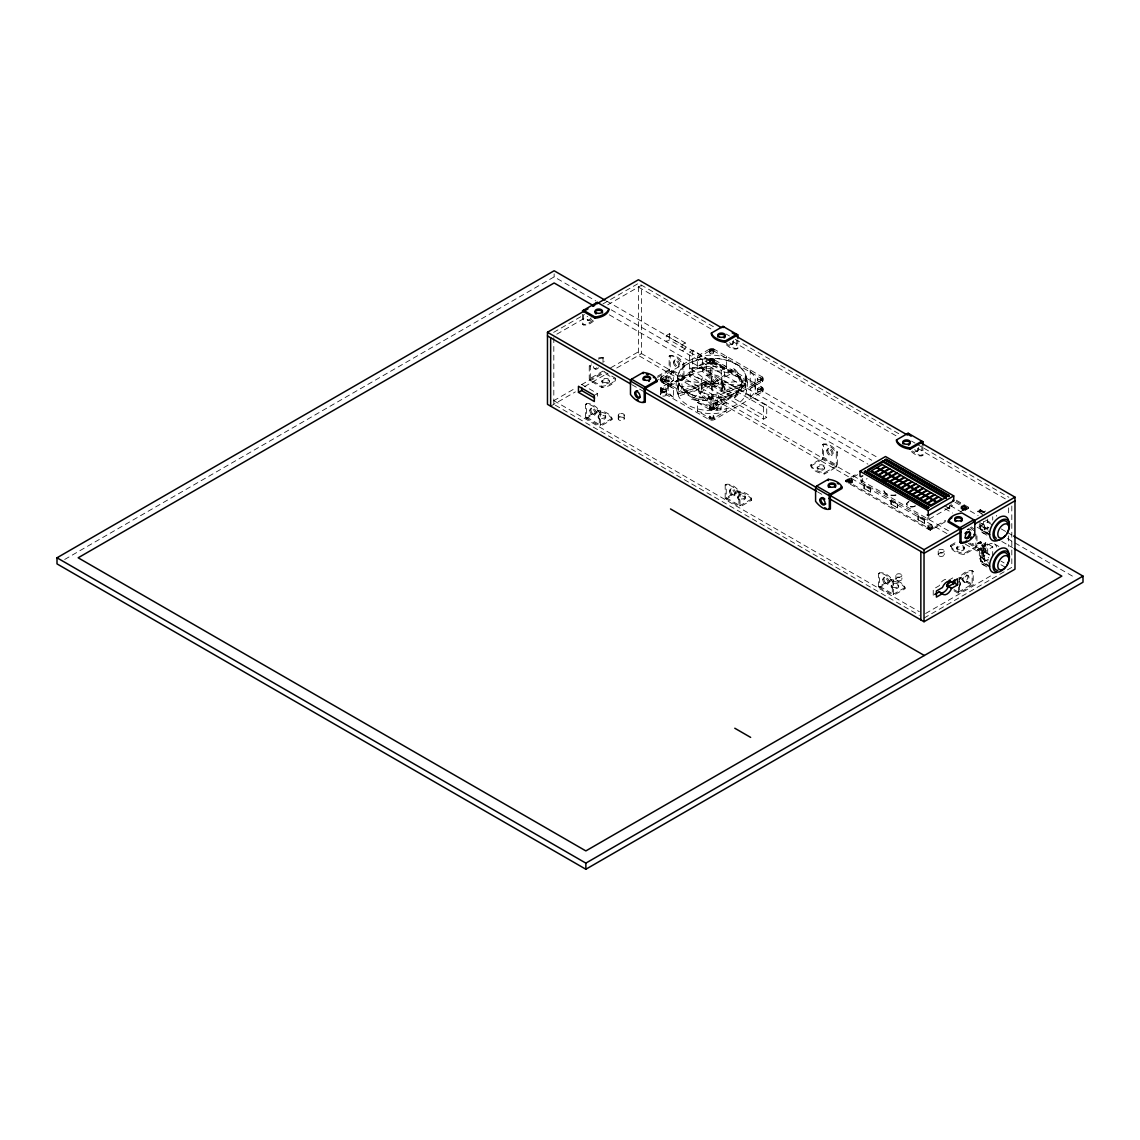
<?xml version="1.0" encoding="UTF-8"?>
<svg xmlns="http://www.w3.org/2000/svg" width="1140" height="1140" viewBox="0 0 1140 1140"><rect width="100%" height="100%" fill="white"/><g stroke="black" fill="none" stroke-linecap="round" stroke-linejoin="round"><path stroke-width="0.75" stroke-dasharray="5 3.75" d="M660.559 391.177L661.2 389.324L711.745 360.953L714.324 361.579L762.831 389.78L762.347 391.918L714.481 419.606A4.033 2.323 0 0 1 709.137 419.606L660.716 391.447L660.929 387.685L673.312 380.418L673.312 371.882L661.157 378.907A3.762 2.166 0 0 0 661.514 381.743L673.555 388.683L673.555 397.219L661.2 390.065L660.559 388.199M660.416 380.361L660.416 378.181M660.716 391.447L660.716 387.928M660.929 391.704L660.929 389.823M660.929 389.552L660.929 387.685M661.2 391.932L661.2 390.065M661.2 389.324L661.2 387.443M661.157 378.907L661.514 376.813L709.066 349.353L711.745 348.712L714.424 349.353L761.99 376.784L763.102 378.338L762.318 379.663L714.11 407.522L711.816 407.978L709.507 407.522L661.514 379.876A3.762 2.166 0 0 1 661.157 377.041L661.927 376.599M661.514 381.743L661.514 379.876M662.212 390.607L662.212 388.726M662.212 380.204L662.212 378.338M666.159 390.607L666.159 388.726M666.159 380.204L666.159 378.323M667.955 388.84L667.969 380.318M699.048 388.655A13.181 7.609 0 0 0 700.359 394.426L717.26 410.172L717.26 397.903C729.301 397.319 745.175 390.977 746.401 378.109C746.13 387.173 737.381 392.687 729.743 395.438C712.899 400.525 686.48 400.154 677.972 381.786L677.972 394.055L705.176 384.023A13.181 7.609 0 0 1 715.179 383.268L715.179 381.387A13.181 7.609 0 0 0 705.176 382.156L677.445 392.374L678.542 394.326L699.048 386.774L699.048 388.655L678.542 396.207C670.064 374.376 685.197 359.328 706.287 358.786L706.287 371.056L723.188 386.802A13.181 7.609 0 0 1 724.499 392.573L745.061 385.249C750.533 368.177 733.248 360.981 719.995 358.929C708.695 357.461 696.825 358.986 686.764 364.515C673.427 370.657 678.998 385.049 678.542 396.207A34.613 19.993 0 0 0 712.529 410.599L721.463 409.801A34.613 19.993 0 0 0 746.386 390.179C752.5 367.864 729.315 357.533 711.018 358.359M697.381 410.956L697.381 402.42A24.51 14.15 0 0 0 726.237 402.406L726.237 410.942L714.481 417.724A4.033 2.323 0 0 1 709.137 417.724L697.381 410.956A24.51 14.15 0 0 0 726.237 410.942M697.309 366.553L697.309 358.017L709.436 351.035L713.64 350.878L762.803 379.364L762.318 381.53L750.234 388.541L750.234 397.062L762.988 389.296L762.019 387.201L713.569 359.371L709.507 359.528L697.309 366.553A23.242 13.424 0 0 1 726.408 366.667L726.408 368.534M698.592 390.621L698.592 388.74M700.359 394.426L700.359 392.545A13.181 7.609 0 0 1 699.048 386.774M701.299 388.74L701.299 380.774M702.454 359.129L702.454 371.398L715.179 383.268M705.176 384.023L705.176 382.156M721.107 397.561L721.107 409.83L708.368 397.96L708.368 396.093A13.181 7.609 0 0 0 718.371 395.324L746.102 385.106L745.118 383.368L724.499 390.707L724.499 392.573M709.137 419.606L709.137 417.724M726.237 402.406L713.697 409.545L709.507 409.388L709.507 407.522M709.507 361.394L709.507 359.528M709.436 351.035L709.436 349.168M709.721 363.147L709.721 361.28M709.721 352.745L709.721 350.878M709.835 418.052L709.835 416.185M709.921 409.545L709.835 405.783M709.907 361.238L709.907 359.371M709.85 350.878L709.85 349.011M710.363 409.673L710.363 407.807M710.334 361.123L710.334 359.243M710.291 350.75L710.291 348.883M710.833 409.773L710.833 407.892M710.79 361.024L710.79 359.157M710.761 350.664L710.761 348.783M711.317 409.83L711.317 407.949M711.26 360.981L711.26 359.1M711.246 350.607L711.246 348.74M711.759 398.9L712.058 363.019A28.272 15.433 21.4 0 1 721.15 366.211L722.888 367.051A29.469 16.088 21.4 0 1 732.179 373.207L711.773 383.71L689.515 393.371L681.392 386.902L742.838 381.002A28.272 22.601 0.6 0 1 741.499 388.64L740.843 390.094A29.469 23.569 0.6 0 1 734.431 397.903L711.773 383.738L690.014 368.177A28.272 10.474 13.3 0 1 697.423 367.422L699.134 367.436A29.469 10.915 13.3 0 1 710.277 368.705L713.54 403.731A29.469 21.518 -18 0 0 724.67 400.111L726.365 399.2A28.272 20.648 -18 0 0 733.732 393.656L689.344 374.305A29.441 8.849 0 0 0 682.832 377.226L682.162 377.782A28.286 8.507 0 0 0 680.722 380.646L711.773 383.738L742.111 385.249A29.469 21.29 18.7 0 0 740.06 376.399L739.276 374.96A28.272 20.434 18.7 0 0 733.79 368.334L691.567 399.314A29.469 16.359 -21.6 0 0 700.915 400.596L702.668 400.511A28.272 15.704 -21.6 0 0 711.759 398.9L691.567 399.314M711.816 409.844L711.816 407.978M711.745 360.953L711.745 359.086M711.745 350.593L711.745 348.712M712.301 409.83L712.301 407.949M712.215 360.967L712.215 359.1M712.229 350.607L712.229 348.74M712.785 409.773L712.785 407.892M712.685 361.024L712.685 359.157M712.728 350.664L712.728 348.783M713.255 409.673L713.255 407.807M713.141 361.109L713.141 359.243M713.184 350.75L713.184 348.883M713.569 361.238L713.569 359.371M713.783 418.052L713.783 416.185M713.697 409.545L713.783 405.783M713.668 363.147L713.668 361.266M713.668 352.745L713.64 349.011M713.968 361.394L713.968 359.528M714.053 351.035L714.053 349.168M714.11 409.388L714.11 407.522M714.481 419.606L714.481 417.724M708.368 397.96A13.181 7.609 0 0 0 718.371 397.205L718.371 395.324M722.247 388.74L722.247 380.774M723.188 386.802L723.188 384.935L706.002 368.904L702.411 369.488L715.179 381.387M724.955 390.607L724.955 388.74M726.408 366.667L726.408 356.264M750.234 397.062A23.228 13.409 0 0 0 750.234 380.404L750.234 370.016M755.264 388.74L755.264 380.204M757.331 390.607L757.331 388.726M757.331 380.204L757.331 378.338M761.278 390.607L761.278 388.726M761.278 380.204L761.278 378.338M762.347 391.918L762.347 390.051M762.332 389.281L762.332 387.415M762.318 381.53L762.318 379.663M762.304 378.865L762.318 376.998M762.617 391.676L762.617 389.809M762.603 389.524L762.603 387.657M762.589 381.301L762.589 379.421M762.589 379.107L762.589 377.24M762.831 391.433L762.831 387.899M762.803 381.045L762.803 377.497M762.988 391.163L762.988 388.17M763.059 380.489L763.059 378.053M714.581 361.736L714.581 359.855M714.324 361.579L714.324 359.698M761.62 388.854L761.62 386.973M982.68 514.667L977.693 511.147L980.315 509.651L984.062 511.817M977.635 550.307L980.272 548.183L985.259 551.703L982.623 553.185L977.635 549.68L987.753 543.937L987.682 553.926L979.289 558.686L979.374 548.682L984.361 551.575L984.29 561.564L979.289 558.686M977.678 543.538L980.315 541.414L985.302 544.92L982.68 546.416L977.678 543.538L980.315 542.042L985.302 544.92M988.48 527.435L984.29 529.815L979.289 526.922L979.317 523.602M979.303 511.718C983.435 509.765 977.351 512.843 981.312 511.732M979.303 543.466C983.407 541.529 977.45 544.564 981.312 543.481M977.678 511.774L980.315 509.651M986.285 533.05A11.856 6.84 -60 0 1 980.4 529.544L980.443 524.514L988.081 528.932M986.285 564.813A11.856 6.84 -60 0 1 980.4 561.308L980.443 556.277A11.856 6.84 -60 0 1 988.594 544.464A11.856 6.84 -60 0 1 996.631 547.086M981.269 550.25C978.433 550.691 978.476 549.167 981.269 549.622M983.635 553.1L983.62 556.235L981.469 554.995L981.497 551.86L985.558 549.551L987.696 550.791L983.635 553.1L977.635 549.68M981.526 548.226L985.587 545.918L987.725 547.157L983.663 549.452L981.526 548.226L981.54 545.077L985.615 542.783L992.74 546.815L992.669 556.805L985.53 552.686L981.469 554.995M982.623 553.185L992.74 546.815M982.68 546.416L985.316 544.293M983.635 521.336L983.62 524.471L981.469 523.246L985.53 520.937M983.663 549.452L983.692 546.317L977.693 542.911M984.29 529.815L984.347 521.479M985.53 552.686L985.558 549.551M985.587 545.918L985.615 542.783M979.289 526.922L987.682 522.177L987.696 519.028M992.712 520.054L992.726 516.719M996.631 516.149L996.631 515.323M761.976 389.068L762.019 387.201M750.191 382.285L750.234 380.404M981.326 511.091L979.303 511.091M981.284 542.996L979.346 542.996M734.431 397.903L742.838 381.002M680.737 380.646L689.344 374.305M64.695 559.455L554.14 276.877L595.764 300.917M553.641 332.367L584.478 314.569M602.975 303.881L638.428 283.404L715.649 327.992M556.805 334.191L587.642 316.393M607.691 304.822L641.606 285.242L641.606 353.642L615.358 368.79M666.259 335.573L669.422 333.735L685.297 342.898L685.297 349.011L682.119 350.835L682.119 344.736L666.259 335.573L666.259 341.687L669.422 339.848L685.297 349.011M553.641 400.767L575.358 388.227M581.386 384.736L604.058 371.654L615.686 378.366A17.3 9.989 0 0 1 601.949 386.303L589.252 378.979L589.252 365.541A17.3 9.989 -60 0 1 591.389 362.976M610.684 367.821L638.428 351.804L950.119 531.753M550.649 406.154L575.358 391.889M584.564 386.574L607.691 373.222M595.394 394.81L597.503 393.585L597.503 399.698M682.119 344.736L685.297 342.898M585.561 404.33L586.615 403.717A17.3 9.989 60 0 1 600.367 411.654L600.367 426.317L612.009 419.606L612.009 418.38A17.3 9.989 0 0 0 598.258 410.443L585.561 417.767L585.561 404.33A17.3 9.989 60 0 1 599.312 412.267L600.367 411.654M669.151 356.093A17.3 9.989 60 0 1 682.903 364.031L682.903 378.68L669.151 370.742L669.151 356.093L670.206 355.481A17.3 9.989 60 0 1 683.957 363.418L683.957 376.856L682.903 378.68L671.275 385.405A17.3 9.989 0 0 1 658.493 379.364M590.563 408.733L591.632 408.12M674.168 360.482L675.222 359.87M689.529 352.06L692.693 350.222L724.427 368.548L724.427 380.732L766.736 405.156L766.736 417.326L763.572 419.164L689.529 376.414L689.529 352.06L721.264 370.386L724.427 368.548M657.524 376.243L670.206 368.918L683.957 376.856L671.275 384.18A17.3 9.989 0 0 1 658.493 378.138M612.009 419.606A17.3 9.989 0 0 0 598.258 411.654L586.615 418.38L586.615 403.717M657.524 377.468L669.151 370.742L670.206 368.918L670.206 355.481M594.311 415.202L595.365 414.589M677.901 366.966L678.956 366.353M682.903 364.031L683.957 363.418M731.766 344.565L732.821 343.952A3.734 2.166 60 0 0 733.248 340.504M612.009 418.38L599.312 425.705L599.312 412.267M726.294 344.722A17.3 9.989 60 0 0 736.768 348.954L737.822 348.341L737.822 339.948M689.529 376.414L692.693 374.59L766.736 417.326M721.264 370.386L721.264 382.555L724.427 380.732M721.264 382.555L763.572 406.98L766.736 405.156M725.183 484.942L726.237 484.329A17.3 9.989 60 0 1 739.988 492.266L739.988 506.93L751.631 500.203L751.631 498.992A17.3 9.989 0 0 0 737.879 491.055L725.183 498.38L725.183 484.942A17.3 9.989 60 0 1 738.934 492.879L739.988 492.266M730.184 489.331L731.253 488.732M751.631 500.203A17.3 9.989 0 0 0 737.879 492.266L726.237 498.992L726.237 484.329M733.932 495.815L734.986 495.202M822.524 444.628A17.3 9.989 60 0 1 836.276 452.58L836.276 467.229L822.524 459.292L822.524 444.628L823.579 444.03A17.3 9.989 60 0 1 837.33 451.967L837.33 465.405L836.276 467.229L824.648 473.955A17.3 9.989 0 0 1 810.896 466.003L810.896 464.792L823.579 457.453L837.33 465.405L824.648 472.73A17.3 9.989 0 0 1 810.896 464.792M827.526 449.032L828.595 448.419M751.631 498.992L738.934 506.317L738.934 492.879M810.896 466.003L822.524 459.292L823.579 457.453L823.579 444.03M831.274 455.501L832.328 454.903M836.276 452.58L837.33 451.967M945.544 521.593L930.311 530.385L845.695 481.536L845.695 480.31L857.879 473.271M845.695 481.536L857.879 474.497M861.085 479.427L861.085 482.12L867.127 478.615M916.859 451.426L917.928 450.813A3.734 2.166 60 0 0 918.341 447.379M863.992 484.899L870.547 488.433L870.333 492.095L863.992 488.433L863.992 484.899L870.547 488.433M863.992 488.433L870.547 491.981M911.402 451.597A17.3 9.989 60 0 0 921.875 455.829L922.93 455.216L922.93 446.823M890.953 500.588L897.522 504.122L897.308 507.799L890.953 504.122L890.953 500.588L897.522 504.122M890.953 504.122L897.522 507.671M917.971 516.135L924.526 519.683L924.312 523.346L917.971 519.683L917.971 516.135L924.526 519.683M917.971 519.683L924.526 523.217M861.085 482.12L927.19 520.282L952.684 505.561M947.012 507.3L949.763 508.654L949.763 505.106M845.695 480.31L930.311 529.159L945.544 520.367M960.764 511.575L968.387 507.186L968.387 508.397L962.288 511.917M878.555 573.491L879.61 572.879A17.3 9.989 60 0 1 893.361 580.816L893.361 595.479L905.003 588.753L905.003 587.542A17.3 9.989 0 0 0 891.252 579.59L878.555 586.929L878.555 573.491A17.3 9.989 60 0 1 892.306 581.428L893.361 580.816M883.557 577.88L884.611 577.268M967.148 529.644L968.216 529.031M976.952 535.928L976.952 546.003L975.897 547.841L964.269 554.553A17.3 9.989 0 0 1 950.518 546.616L950.518 545.39L957.785 541.201M905.003 588.753A17.3 9.989 0 0 0 891.252 580.816L879.61 587.542L879.61 572.879M950.518 546.616L957.785 542.426M887.305 584.364L888.359 583.751M905.003 587.542L892.306 594.866L892.306 581.428M950.518 545.39A17.3 9.989 0 0 0 964.269 553.342L976.952 546.003L972.377 543.367M948.394 580.431L954.394 576.968M958.398 592.102L972.149 584.164M954.038 590.805L958.398 593.327L973.204 584.777L973.204 571.34L972.149 570.727A17.3 9.989 -60 0 0 959.438 577.339M925.566 613.505L993.254 574.418M924.027 618.065L1011.807 567.378L1011.807 539.32M985.615 511.019L981.54 513.328L977.693 511.147M984.29 561.564L988.48 559.184M713.54 403.731L733.732 393.656M718.371 397.205L745.66 387.472L745.118 372.951M705.931 370.586L706.885 370.429M690.014 368.177L710.277 368.705M712.529 398.33C700.145 398.088 685.625 395.195 678.542 383.938M712.058 363.019L732.179 373.207M697.381 402.42L709.507 409.388M726.038 333.992L729.529 336.001M735.257 339.307L899.716 434.255M911.544 441.095L915.078 443.132M916.617 444.016L1008.843 497.254M638.428 287.066L710.933 328.933M732.521 341.402L896.04 435.793M917.629 448.262L1008.644 500.802M980.315 510.278L985.302 513.171M956.375 500.246L968.387 507.186M956.36 501.457L968.387 508.397M606.551 301.031L877.928 457.71M955.021 502.227L978.149 515.579M985.858 520.025L990.489 522.69M1001.276 528.932L1005.908 531.596M1007.447 532.494L1012.078 535.159M987.682 522.177L992.669 525.055M611.183 309.809L871.758 460.261M950.404 505.661L961.191 511.889M979.688 522.576L988.95 527.905M1007.447 538.593L1075.291 577.766M987.525 529.43L980.428 525.341L989.221 531.71M944.69 505.718L949.763 508.654M990.332 534.446L980.414 528.718L989.192 535.087M609.344 314.854L867.91 464.137M944.875 508.568L952.57 513.014M977.194 527.236L987.967 533.449M1001.818 541.457L1012.591 547.67M980.4 529.544L988.052 533.962M982.538 532.679L987.126 535.316M994.493 543.951L999.082 546.601M587.385 319.927L588.44 320.54M980.258 548.81L985.259 551.703M969.784 543.096L990.218 554.909M1001.02 561.136L1004.098 562.918M968.259 543.424L975.897 547.841L975.897 533.178M946.941 533.577L638.428 355.466L638.428 283.404M965.452 544.264L988.594 557.631M1000.92 564.756L1005.551 567.421M582.369 314.241L582.369 324.33L583.438 324.929A17.3 9.989 -60 0 0 593.897 320.711M980.443 556.277L988.081 560.68M987.525 561.193L980.428 557.104L989.221 563.474M990.332 566.209L980.414 560.481L989.192 566.851M980.4 561.308L988.052 565.711M982.538 564.428L987.126 567.079M598.543 358.017A17.3 9.989 -60 0 1 603.003 357.604L604.058 358.216L604.058 361.579M967.148 575.13A3.734 2.166 -60 0 1 965.951 580.916A3.734 2.166 -60 0 1 962.716 579.049A3.734 2.166 -60 0 1 967.148 575.13L968.202 575.743A3.734 2.166 -60 0 1 967.019 581.528A3.734 2.166 -60 0 1 963.77 579.661A3.734 2.166 -60 0 1 968.202 575.743M632.002 384.736L643.188 391.191M817.494 491.825L824.12 495.644M958.84 577.681A17.3 9.989 0 0 1 960.507 577.453L973.204 584.777M958.84 578.906A17.3 9.989 0 0 1 960.507 578.664L972.149 585.39L972.149 570.727M589.252 365.541L590.306 366.154L590.306 380.817L601.949 387.529A17.3 9.989 0 0 0 615.686 379.591L604.058 372.88L603.003 371.041L589.252 378.979L590.306 380.817L604.058 372.88L604.058 371.654M594.254 368.476L595.308 369.089M963.4 581.6L964.454 582.212M954.038 589.58L959.452 592.715L959.452 579.277A17.3 9.989 -60 0 1 973.204 571.34M581.642 384.422L597.503 393.585M586.615 417.155L600.367 425.092M726.237 497.767L739.988 505.704M879.61 586.316L893.361 594.254M585.561 417.767L600.367 426.317M725.183 498.38L739.988 506.93M878.555 586.929L893.361 595.479M553.812 400.653L919.396 611.724M555.351 405.213L919.396 615.386M708.368 396.093L721.135 407.992L717.559 408.576L700.359 392.545M733.79 368.334L742.111 385.249M746.386 390.179L745.004 385.021A34.613 19.993 0 0 0 711.018 370.628L702.083 371.426A34.613 19.993 0 0 0 677.16 391.049M1011.807 505.989L1011.807 537.553M1008.644 507.827L1008.644 514.838M1008.644 535.885L1008.644 546.402M965.965 507.186L965.965 508.397M964.298 547.528L964.298 548.753A3.734 2.166 0 0 1 958.697 550.62A3.734 2.166 0 0 1 958.697 546.886A3.734 2.166 0 0 1 964.298 548.753M964.269 553.342L964.269 554.553M961.918 507.186L961.918 508.397M960.507 577.453L960.507 578.664M960.55 583.253L960.55 584.478M958.398 587.072L958.398 593.327M956.816 547.528L956.816 548.753M951.088 503.795L951.088 506.474M949.563 505.234L949.563 508.768M944.205 551.033A2.993 1.724 0 0 1 939.716 552.529A2.993 1.724 0 0 1 939.716 549.537A2.993 1.724 0 0 1 944.205 551.033L944.205 554.696M938.22 551.033L938.22 554.696M933.232 595.279L933.232 589.18L939.232 585.718A7.481 4.318 -60 0 1 946.457 579.305M932.321 526.595L932.321 527.82M930.311 529.159L930.311 530.385M928.772 513.997L928.772 519.37M928.288 526.595L928.288 527.82A2.993 1.724 0 0 0 933.19 527.051A2.993 1.724 0 0 0 929.527 524.927A2.993 1.724 0 0 0 928.188 527.82M927.19 517.589L927.19 520.282M924.312 519.797L924.312 523.346M921.875 445.754L921.875 455.829M918.185 516.021L918.185 519.555M901.897 575.458A2.993 1.724 0 0 1 897.408 576.954A2.993 1.724 0 0 1 897.408 573.962A2.993 1.724 0 0 1 901.897 575.458L901.897 579.134M898.69 585.404L898.69 586.615A3.734 2.166 0 0 1 893.076 588.482A3.734 2.166 0 0 1 893.076 584.749A3.734 2.166 0 0 1 898.69 586.615M897.308 504.251L897.308 507.799M895.912 575.458L895.912 579.134M891.167 500.46L891.167 504.008M891.252 579.59L891.252 580.816M891.209 585.404L891.209 586.615M870.333 488.561L870.333 492.095M864.191 484.771L864.191 488.319M862.667 478.515L862.667 481.194M852.15 480.31A2.023 1.168 0 0 1 849.115 481.322A2.023 1.168 0 0 1 849.115 479.299A2.023 1.168 0 0 1 852.15 480.31L852.15 481.536A2.023 1.168 0 0 1 849.115 482.548A2.023 1.168 0 0 1 849.115 480.524A2.023 1.168 0 0 1 852.15 481.536M848.117 480.31L848.117 481.536A2.993 1.724 0 0 0 853.019 480.752A2.993 1.724 0 0 0 849.357 478.643A2.993 1.724 0 0 0 848.018 481.536M824.676 466.93L824.676 468.141A3.734 2.166 0 0 1 819.076 470.022A3.734 2.166 0 0 1 819.076 466.274A3.734 2.166 0 0 1 824.676 468.141M824.648 472.73L824.648 473.955M817.195 466.93L817.195 468.141M763.572 406.98L763.572 419.164M745.318 496.855A3.734 2.166 0 0 1 739.703 498.722A3.734 2.166 0 0 1 739.703 494.974A3.734 2.166 0 0 1 745.318 496.855L745.318 498.066A3.734 2.166 0 0 1 739.703 499.947A3.734 2.166 0 0 1 739.703 496.199A3.734 2.166 0 0 1 745.318 498.066M737.879 491.055L737.879 492.266M737.837 496.855L737.837 498.066M736.768 340.561L736.768 348.954M692.693 350.222L692.693 374.59M671.303 378.38L671.303 379.591M671.275 384.18L671.275 385.405M669.422 333.735L669.422 339.848M666.544 390.735L666.544 394.397M663.822 378.38L663.822 379.591M660.559 390.735L660.559 394.397M624.221 414.989L624.221 418.651M618.265 415.345L618.265 419.007M609.387 380.503L609.387 381.729A3.734 2.166 0 0 1 603.773 383.596A3.734 2.166 0 0 1 603.773 379.862A3.734 2.166 0 0 1 609.387 381.729M605.696 416.243A3.734 2.166 0 0 1 600.082 418.109A3.734 2.166 0 0 1 600.082 414.376A3.734 2.166 0 0 1 605.696 416.243L605.696 417.468A3.734 2.166 0 0 1 600.082 419.335A3.734 2.166 0 0 1 600.082 415.587A3.734 2.166 0 0 1 605.696 417.468M603.003 357.604L603.003 362.648M601.906 380.503L601.906 381.729M601.949 386.303L601.949 387.529M598.258 410.443L598.258 411.654M598.215 416.243L598.215 417.468M583.438 314.854L583.438 324.929M554.14 273.828L554.14 276.877M553.812 337.682L553.812 404.33M673.555 397.219A22.073 12.739 0 0 1 673.312 380.418M697.309 358.017A23.242 13.424 0 0 1 726.408 358.145M750.234 371.882A23.228 13.409 0 0 1 750.234 388.541M723.188 384.935A13.181 7.609 0 0 1 724.499 390.707M689.472 393.4A28.871 10.802 -13.4 0 1 681.435 386.902M673.555 388.683A22.073 12.739 0 0 1 673.312 371.882M592.843 320.098A17.3 9.989 -60 0 1 582.369 324.33M591.119 317.775A3.734 2.166 -60 0 1 587.642 320.041A3.734 2.166 -60 0 1 586.957 316.478M591.632 319.186A3.734 2.166 -60 0 1 588.212 320.368A3.734 2.166 -60 0 1 588.44 316.222M737.822 348.341A17.3 9.989 60 0 1 726.209 342.983M732.821 343.952A3.734 2.166 60 0 1 729.629 342.599M732.45 342A3.734 2.166 60 0 1 731.51 344.679A3.734 2.166 60 0 1 728.574 343.197M922.93 455.216A17.3 9.989 60 0 1 912.456 450.984M917.928 450.813A3.734 2.166 60 0 1 914.736 449.459M917.558 448.875A3.734 2.166 60 0 1 916.603 451.54A3.734 2.166 60 0 1 913.667 450.072M962.431 545.661A3.734 2.166 0 0 1 963.428 548.924A3.734 2.166 0 0 1 957.7 548.924A3.734 2.166 0 0 1 958.697 545.661M970.24 527.549A17.3 9.989 60 0 1 973.76 530.613M967.703 529.473A3.734 2.166 60 0 1 969.712 530.328M967.532 530A3.734 2.166 60 0 1 971.408 530.385M971.294 526.937A17.3 9.989 60 0 1 973.674 528.86M598.5 367.736A3.734 2.166 -60 0 1 595.579 369.203A3.734 2.166 -60 0 1 594.624 366.539M590.306 366.154A17.3 9.989 -60 0 1 591.346 364.828M598.4 359.114A17.3 9.989 -60 0 1 604.058 358.216M596.804 367.793A3.734 2.166 -60 0 1 594.026 368.305A3.734 2.166 -60 0 1 593.84 365.028M660.659 394.839A2.993 1.724 0 0 1 663.295 392.673A2.993 1.724 0 0 1 666.529 394.554A2.993 1.724 0 0 1 662.782 396.065M958.683 582.597A3.734 2.166 0 0 1 958.683 586.345M958.683 581.386A3.734 2.166 0 0 1 958.683 585.119M895.926 494.86A8.977 5.187 0 0 1 886.236 493.534A8.977 5.187 0 0 1 884.654 487.849M895.926 495.23A8.977 5.187 0 0 1 886.236 493.891A8.977 5.187 0 0 1 884.654 488.205M915.292 505.747A4.902 2.821 0 0 1 907.939 505.704A4.902 2.821 0 0 1 908.965 501.5M915.292 506.117A4.902 2.821 0 0 1 907.939 506.075A4.902 2.821 0 0 1 908.965 501.857M619.49 413.763L618.92 414.077A2.993 1.724 0 0 0 619.077 416.342A2.993 1.724 0 0 0 622.996 416.556L623.566 416.257A2.993 1.724 0 0 0 623.666 414.148L623.138 413.82A2.993 1.724 0 0 0 619.49 413.763M619.49 417.425L618.92 417.739A2.993 1.724 0 0 0 619.077 420.019A2.993 1.724 0 0 0 622.996 420.218L623.566 419.919A2.993 1.724 0 0 0 623.666 417.81L623.138 417.482A2.993 1.724 0 0 0 619.49 417.425M704.378 385.049A10.474 6.042 0 0 0 721.891 382.342A10.474 6.042 0 0 0 709.066 374.946A10.474 6.042 0 0 0 704.378 385.049M704.378 393.015A10.474 6.042 0 0 0 721.891 390.308A10.474 6.042 0 0 0 709.052 382.897A10.474 6.042 0 0 0 704.378 393.015M710.42 406.595A1.981 1.14 0 0 0 713.711 406.082A1.981 1.14 0 0 0 711.303 404.686A1.981 1.14 0 0 0 710.42 406.595M710.42 408.462A1.981 1.14 0 0 0 713.711 407.949A1.981 1.14 0 0 0 711.289 406.553A1.981 1.14 0 0 0 710.42 408.462M710.405 416.998A1.981 1.14 0 0 0 713.711 416.485A1.981 1.14 0 0 0 711.289 415.088A1.981 1.14 0 0 0 710.405 416.998M710.405 418.865A1.981 1.14 0 0 0 713.711 418.351A1.981 1.14 0 0 0 711.289 416.955A1.981 1.14 0 0 0 710.405 418.865M710.305 351.676A1.981 1.14 0 0 0 713.597 351.163A1.981 1.14 0 0 0 711.189 349.766A1.981 1.14 0 0 0 710.305 351.676M710.305 353.557A1.981 1.14 0 0 0 713.597 353.044A1.981 1.14 0 0 0 711.189 351.647A1.981 1.14 0 0 0 710.305 353.557M757.915 389.538A1.981 1.14 0 0 0 761.221 389.025A1.981 1.14 0 0 0 758.798 387.628A1.981 1.14 0 0 0 757.915 389.538M757.915 391.405A1.981 1.14 0 0 0 761.221 390.892A1.981 1.14 0 0 0 758.798 389.495A1.981 1.14 0 0 0 757.915 391.405M662.796 389.538A1.981 1.14 0 0 0 666.088 389.025A1.981 1.14 0 0 0 663.68 387.628A1.981 1.14 0 0 0 662.796 389.538M662.796 391.405A1.981 1.14 0 0 0 666.088 390.892A1.981 1.14 0 0 0 663.68 389.495A1.981 1.14 0 0 0 662.796 391.405M757.915 379.136A1.981 1.14 0 0 0 761.221 378.623A1.981 1.14 0 0 0 758.798 377.226A1.981 1.14 0 0 0 757.915 379.136M757.915 381.002A1.981 1.14 0 0 0 761.221 380.503A1.981 1.14 0 0 0 758.798 379.107A1.981 1.14 0 0 0 757.915 381.002M662.796 379.136A1.981 1.14 0 0 0 666.102 378.623A1.981 1.14 0 0 0 663.68 377.226A1.981 1.14 0 0 0 662.796 379.136M710.291 363.945A1.981 1.14 0 0 0 713.597 363.432A1.981 1.14 0 0 0 711.175 362.05A1.981 1.14 0 0 0 710.291 363.945M662.796 381.002A1.981 1.14 0 0 0 666.102 380.489A1.981 1.14 0 0 0 663.68 379.107A1.981 1.14 0 0 0 662.796 381.002M710.305 362.078A1.981 1.14 0 0 0 713.597 361.565A1.981 1.14 0 0 0 711.175 360.169A1.981 1.14 0 0 0 710.305 362.078M818.292 468.455A3.734 2.166 0 0 0 824.548 467.486A3.734 2.166 0 0 0 819.973 464.835A3.734 2.166 0 0 0 818.292 468.455M826.756 450.742A3.734 2.166 60 0 0 830.718 455.672A3.734 2.166 60 0 0 830.718 450.386A3.734 2.166 60 0 0 826.756 450.742M827.811 450.129A3.734 2.166 60 0 0 831.787 455.059A3.734 2.166 60 0 0 831.787 449.773A3.734 2.166 60 0 0 827.811 450.129M664.919 381.13A3.734 2.166 0 0 0 671.175 380.161A3.734 2.166 0 0 0 666.601 377.511A3.734 2.166 0 0 0 664.919 381.13M664.919 379.905A3.734 2.166 0 0 0 671.175 378.936A3.734 2.166 0 0 0 666.601 376.286A3.734 2.166 0 0 0 664.919 379.905M673.384 362.192A3.734 2.166 60 0 0 677.36 367.123A3.734 2.166 60 0 0 677.36 361.836A3.734 2.166 60 0 0 673.384 362.192M674.438 361.579A3.734 2.166 60 0 0 678.414 366.524A3.734 2.166 60 0 0 678.414 361.223A3.734 2.166 60 0 0 674.438 361.579M730.469 490.442A3.734 2.166 60 0 0 734.445 495.373A3.734 2.166 60 0 0 734.445 490.086A3.734 2.166 60 0 0 730.469 490.442M729.415 491.055A3.734 2.166 60 0 0 733.376 495.986A3.734 2.166 60 0 0 733.376 490.699A3.734 2.166 60 0 0 729.415 491.055M892.306 586.929A3.734 2.166 0 0 0 898.562 585.96A3.734 2.166 0 0 0 893.988 583.309A3.734 2.166 0 0 0 892.306 586.929M883.842 578.992A3.734 2.166 60 0 0 887.803 583.922A3.734 2.166 60 0 0 887.803 578.635A3.734 2.166 60 0 0 883.842 578.992M882.788 579.59A3.734 2.166 60 0 0 886.749 584.535A3.734 2.166 60 0 0 886.749 579.248A3.734 2.166 60 0 0 882.788 579.59M590.848 409.83A3.734 2.166 60 0 0 594.824 414.761A3.734 2.166 60 0 0 594.824 409.474A3.734 2.166 60 0 0 590.848 409.83M589.793 410.443A3.734 2.166 60 0 0 593.755 415.373A3.734 2.166 60 0 0 593.755 410.087A3.734 2.166 60 0 0 589.793 410.443M603.003 382.028A3.734 2.166 0 0 0 609.259 381.059A3.734 2.166 0 0 0 604.67 378.423A3.734 2.166 0 0 0 603.003 382.028M661.442 391.961A2.993 1.724 0 0 0 666.444 391.177A2.993 1.724 0 0 0 662.782 389.068A2.993 1.724 0 0 0 661.442 391.961M939.089 555.921A2.993 1.724 0 0 0 944.105 555.151A2.993 1.724 0 0 0 940.429 553.028A2.993 1.724 0 0 0 939.089 555.921M896.781 580.346A2.993 1.724 0 0 0 901.783 579.576A2.993 1.724 0 0 0 898.12 577.467A2.993 1.724 0 0 0 896.781 580.346M694.203 397.689A29.911 17.271 0 0 0 741.527 385.505A29.911 17.271 0 0 0 699.604 367.935A29.911 17.271 0 0 0 694.203 397.689M962.516 508.012A2.023 1.168 0 0 0 965.894 507.485A2.023 1.168 0 0 0 963.414 506.06A2.023 1.168 0 0 0 962.516 508.012M928.872 527.421A2.023 1.168 0 0 0 932.264 526.908A2.023 1.168 0 0 0 929.784 525.469A2.023 1.168 0 0 0 928.872 527.421M928.872 528.647A2.023 1.168 0 0 0 932.264 528.119A2.023 1.168 0 0 0 929.784 526.694A2.023 1.168 0 0 0 928.872 528.647M962.516 509.224A2.023 1.168 0 0 0 965.894 508.711A2.023 1.168 0 0 0 963.414 507.272A2.023 1.168 0 0 0 962.516 509.224M848.003 482.761A3.007 1.738 0 0 0 853.034 481.978A3.007 1.738 0 0 0 849.357 479.855A3.007 1.738 0 0 0 848.003 482.761M962.075 508.526A2.993 1.724 0 0 0 966.905 507.443A2.993 1.724 0 0 0 962.858 505.576A2.993 1.724 0 0 0 962.075 508.526M961.818 509.623A3.007 1.738 0 0 0 966.834 508.853A3.007 1.738 0 0 0 963.172 506.73A3.007 1.738 0 0 0 961.818 509.623M928.188 529.045A3.007 1.738 0 0 0 933.204 528.276A3.007 1.738 0 0 0 929.527 526.153A3.007 1.738 0 0 0 928.188 529.045"/><path stroke-width="1.5" d="M1013.617 536.042L1083 576.113L1083 582.212L585.86 869.236L57 563.887L57 557.788L554.14 270.764L605.012 300.148M597.189 302.342L582.369 310.892L595.066 318.217A17.3 9.989 0 0 0 608.817 310.28L608.817 309.054L597.189 302.342L597.189 303.554L596.12 302.955M921.234 443.018L1014.985 497.14L1014.985 569.202L924.027 621.728L547.471 404.33L547.471 332.267L588.012 308.855M592.601 306.204L595.65 304.437M596.804 303.781L638.428 279.742L721.435 327.665M578.465 392.359L594.325 401.522L594.325 395.423L578.465 386.261L578.465 392.359L581.642 390.536L594.624 398.031M643.174 372.452L631.532 379.178L630.477 381.002L630.477 394.44A17.3 9.989 60 0 0 644.228 402.377L645.283 401.764L645.283 387.116L631.532 379.178L630.477 381.002L644.228 388.954L656.925 381.615L656.925 380.404A17.3 9.989 0 0 0 643.174 372.452L643.174 373.678M737.822 334.904L725.14 342.242A17.3 9.989 0 0 1 711.389 334.305L711.389 333.079L723.017 326.368L737.822 334.904L737.822 338.267M724.071 326.966L723.017 327.579L723.017 326.368M656.925 380.404L645.283 387.116L644.228 388.954L644.228 402.377M711.389 333.079A17.3 9.989 0 0 0 725.14 341.017L736.768 334.305L736.768 335.516L732.179 332.88M828.281 479.327L816.639 486.039L815.585 487.877L815.585 501.315A17.3 9.989 60 0 0 829.336 509.252L830.39 508.639L830.39 493.976L816.639 486.039L815.585 487.877L829.336 495.815L842.033 488.49L842.033 487.264A17.3 9.989 0 0 0 828.281 479.327L828.281 480.553M922.93 441.779L910.233 449.103A17.3 9.989 0 0 1 896.482 441.166L896.482 439.94L908.124 433.228L922.93 441.779L922.93 445.142M908.124 433.228L908.124 434.454L909.178 433.841M862.667 475.822L861.085 476.734L860.016 476.135L860.016 471.248L885.509 456.527L953.738 495.914L953.738 500.802L928.245 515.522L927.19 514.909M864.476 471.561L865.531 470.948L928.715 507.428L927.661 508.397L864.476 471.561L927.661 508.041L928.715 507.428M946.229 497.325L883.044 460.845L867.497 469.822L930.682 506.303L946.229 497.325L946.229 498.536L883.044 462.056L867.497 471.034M885.039 459.734L886.094 459.121L949.235 495.572L948.181 496.555L885.039 459.734L948.181 496.185L949.235 495.572M864.476 471.917L865.531 471.319L928.715 507.799M885.039 460.104L886.094 459.491L949.235 495.943M842.033 487.264L830.39 493.976L829.336 495.815L829.336 509.252M896.482 439.94A17.3 9.989 0 0 0 910.233 447.892L921.875 441.166L921.875 442.391M860.016 471.248L928.245 510.635L953.738 495.914M828.737 494.646L924.027 549.665L961.02 528.305M973.361 521.18L1014.985 497.14M961.02 531.967L924.027 553.327L828.737 498.308M974.899 523.958L1014.985 500.802M951.572 582.255L957.572 578.792L957.572 584.905L951.572 588.368A7.481 4.318 -60 0 1 942.41 593.655L936.41 597.118L936.41 591.005L942.41 587.542A7.481 4.318 -60 0 1 951.572 582.255L949.449 581.044M934.729 594.424L939.232 591.817A7.481 4.318 -60 0 0 948.394 586.53L954.394 583.067L957.572 584.905M57 557.788L585.86 863.123L1083 576.113M908.124 434.454L911.173 436.221M735.257 335.644L907.397 435.024M952.684 500.189L953.738 500.802M593.954 305.976L554.14 282.977L78.161 557.788L585.86 850.91L1061.839 576.113L1014.13 548.554M882.902 479.94L885.98 481.721M973.731 534.389L974.785 535.002L974.785 521.564L973.731 519.74L962.103 513.029A17.3 9.989 0 0 0 948.352 520.966L948.352 522.177L961.048 529.516L974.785 521.564L973.731 519.74L959.98 527.678L948.352 520.966M608.817 309.054A17.3 9.989 0 0 1 595.066 316.991L583.438 310.28L583.438 311.505M961.048 542.939L961.048 529.516L959.98 527.678L959.98 542.341L961.048 542.939A17.3 9.989 -60 0 0 974.785 535.002M547.471 332.267L630.463 380.176M644.299 388.17L816.44 487.55M547.471 335.93L630.847 384.066M644.299 391.832L816.44 491.212M950.361 580.93A17.3 9.989 0 0 0 946.756 585.39L949.677 587.072M948.394 586.53L951.572 588.368M939.232 591.817L942.41 593.655M670.491 508.939L924.341 655.5M734.787 728.232L750.647 737.395M954.394 580.018L954.394 583.067M946.756 585.39L946.756 586.615M928.245 510.635L928.245 515.522M924.027 549.665L924.027 621.728M920.849 551.489L920.849 619.889M910.233 447.892L910.233 449.103M883.044 460.845L883.044 462.056M725.14 341.017L725.14 342.242M595.066 316.991L595.066 318.217M585.86 863.123L585.86 869.236M581.642 387.486L581.642 390.536M550.649 337.754L550.649 406.154M997.828 570.413A9.833 5.686 -60 0 1 996.631 557.831A9.833 5.686 -60 0 1 1007.717 555.223M996.902 572.508A13.623 7.866 -60 0 1 989.876 563.089A13.623 7.866 -60 0 1 1001.533 548.24A13.623 7.866 -60 0 1 1008.572 557.645M1005.452 567.193A11.6 6.698 -60 0 1 993.054 567.236A11.6 6.698 -60 0 1 1003.87 551.019A11.6 6.698 -60 0 1 1007.133 564.685M996.346 538.308A9.833 5.686 -60 0 1 997.357 525.027A9.833 5.686 -60 0 1 1007.717 523.474M999.395 539.633A13.623 7.866 -60 0 1 989.606 533.406A13.623 7.866 -60 0 1 1000.706 516.762A13.623 7.866 -60 0 1 1008.572 525.896M1005.452 535.43A11.6 6.698 -60 0 1 993.054 535.486A11.6 6.698 -60 0 1 1003.87 519.27A11.6 6.698 -60 0 1 1007.133 532.922M595.151 312.973A3.734 2.166 0 0 1 598.771 310.251A3.734 2.166 0 0 1 602.376 312.973M596.12 313.942A3.734 2.166 0 0 1 595.536 313.5M969.143 531.853A3.734 2.166 -60 0 1 968.473 536.199A3.734 2.166 -60 0 1 964.996 537.938M964.996 533.62A3.734 2.166 -60 0 1 965.537 532.822M966.178 532.152A3.734 2.166 -60 0 1 966.863 531.653M971.594 536.969A17.3 9.989 -60 0 1 970.453 538.109M966.863 540.802A17.3 9.989 -60 0 1 965.651 541.443M964.44 541.928A17.3 9.989 -60 0 1 959.98 542.341M961.633 521.122A3.734 2.166 0 0 1 961.048 521.564M955.748 521.564A3.734 2.166 0 0 1 954.779 520.61M954.779 519.484A3.734 2.166 0 0 1 959.367 517.959A3.734 2.166 0 0 1 962.003 520.61M948.352 522.177A17.3 9.989 0 0 1 950.048 519.384M950.931 518.529A17.3 9.989 0 0 1 951.957 517.731M724.67 337.511A3.734 2.166 0 0 1 724.071 337.967M717.815 336.998A3.734 2.166 0 0 1 721.435 334.277A3.734 2.166 0 0 1 725.04 336.998M909.178 444.828A3.734 2.166 0 0 1 908.409 445.17M902.923 443.859A3.734 2.166 0 0 1 906.528 441.151A3.734 2.166 0 0 1 910.148 443.859M825.802 503.851A3.734 2.166 60 0 1 821.227 501.215A3.734 2.166 60 0 1 823.522 497.952M824.206 498.451A3.734 2.166 60 0 1 824.833 499.12M830.39 508.639A17.3 9.989 60 0 1 829.35 508.768M825.93 508.226A17.3 9.989 60 0 1 824.733 507.742M837.273 483.303A17.3 9.989 0 0 1 838.427 484.03M841.049 486.58A17.3 9.989 0 0 1 841.619 487.521M828.737 487.435A3.734 2.166 0 0 1 831.972 484.186A3.734 2.166 0 0 1 835.221 487.435M640.281 397.376A3.734 2.166 60 0 1 636.12 394.34A3.734 2.166 60 0 1 637.73 390.792M645.283 401.764A17.3 9.989 60 0 1 643.159 401.878M638.414 400.24A17.3 9.989 60 0 1 637.203 399.47M646.466 374.248A17.3 9.989 0 0 1 648.033 374.661M653.32 377.169A17.3 9.989 0 0 1 654.346 377.967M655.942 379.72A17.3 9.989 0 0 1 656.925 381.615M649.515 381.002A3.734 2.166 0 0 1 648.745 381.358M643.259 380.048A3.734 2.166 0 0 1 645.91 377.397A3.734 2.166 0 0 1 650.484 378.922M947.169 585.647A17.3 9.989 0 0 1 947.739 584.706M948.466 583.808A17.3 9.989 0 0 1 950.361 582.155M953.069 584.478A3.734 2.166 0 0 1 954.935 582.597M953.567 584.336A3.734 2.166 0 0 1 954.935 581.386M876.631 467.785L871.601 470.692L874.722 472.487L879.752 469.595L876.631 467.785M882.289 464.522L877.273 467.428L880.394 469.224L885.41 466.317L882.289 464.522M880.394 469.951L875.363 472.858L878.484 474.653L883.514 471.761L880.394 469.951M886.051 466.688L881.02 469.595L884.141 471.39L889.172 468.497L886.051 466.688M884.141 472.131L879.111 475.024L882.232 476.834L887.262 473.926L884.141 472.131M889.798 468.853L884.783 471.761L887.903 473.556L892.919 470.663L889.798 468.853M887.903 474.297L882.873 477.19L885.994 479L891.024 476.093L887.903 474.297M893.56 471.02L888.53 473.926L891.651 475.722L896.681 472.829L893.56 471.02M891.651 476.463L886.621 479.356L889.741 481.166L894.772 478.259L891.651 476.463M897.308 473.2L892.292 476.093L895.413 477.902L900.429 474.995L897.308 473.2M895.413 478.629L890.383 481.536L893.504 483.332L898.534 480.425L895.413 478.629M901.07 475.366L896.04 478.259L899.161 480.068L904.191 477.161L901.07 475.366M899.161 480.795L894.131 483.702L897.251 485.498L902.281 482.605L899.161 480.795M904.818 477.532L899.802 480.425L902.923 482.234L907.939 479.327L904.818 477.532M902.923 482.961L897.893 485.868L901.013 487.664L906.044 484.771L902.923 482.961M908.58 479.698L903.55 482.605L906.671 484.4L911.701 481.493L908.58 479.698M906.671 485.127L901.654 488.034L904.761 489.83L909.791 486.937L906.671 485.127M912.328 481.864L907.312 484.771L910.433 486.566L915.448 483.674L912.328 481.864M910.433 487.293L905.402 490.2L908.523 491.995L913.553 489.103L910.433 487.293M916.09 484.03L911.06 486.937L914.18 488.732L919.21 485.839L916.09 484.03M914.18 489.473L909.164 492.366L912.271 494.176L917.301 491.269L914.18 489.473M919.837 486.196L914.822 489.103L917.942 490.898L922.958 488.005L919.837 486.196M917.942 491.639L912.912 494.532L916.033 496.342L921.063 493.435L917.942 491.639M923.6 488.362L918.569 491.269L921.69 493.064L926.72 490.172L923.6 488.362M921.69 493.805L916.674 496.698L919.781 498.508L924.811 495.601L921.69 493.805M927.347 490.542L922.331 493.435L925.452 495.245L930.468 492.338L927.347 490.542M925.452 495.971L920.422 498.878L923.543 500.674L928.573 497.767L925.452 495.971M931.109 492.708L926.079 495.601L929.2 497.411L934.23 494.503L931.109 492.708M929.2 498.137L924.184 501.044L927.305 502.84L932.321 499.947L929.2 498.137M934.857 494.874L929.841 497.767L932.962 499.577L937.978 496.67L934.857 494.874M932.962 500.303L927.931 503.21L931.052 505.006L936.082 502.113L932.962 500.303M938.619 497.04L933.589 499.947L936.71 501.743L941.74 498.836L938.619 497.04M1003.571 569.059A7.866 4.546 -60 0 0 1008.059 556.619A7.866 4.546 -60 0 0 998.426 562.604A7.866 4.546 -60 0 0 1003.571 569.059M1003.571 537.296A7.866 4.546 -60 0 0 1008.059 524.856A7.866 4.546 -60 0 0 998.426 530.855A7.866 4.546 -60 0 0 1003.571 537.296M596.12 312.716A3.734 2.166 0 0 0 602.376 311.747A3.734 2.166 0 0 0 597.802 309.111A3.734 2.166 0 0 0 596.12 312.716M968.601 537.866A3.734 2.166 -60 0 0 969.784 532.067A3.734 2.166 -60 0 0 965.366 536A3.734 2.166 -60 0 0 968.601 537.866M956.531 520.695A3.734 2.166 0 0 0 962.131 518.828A3.734 2.166 0 0 0 956.531 516.947A3.734 2.166 0 0 0 956.531 520.695M719.568 337.084A3.734 2.166 0 0 0 725.168 335.217A3.734 2.166 0 0 0 719.568 333.35A3.734 2.166 0 0 0 719.568 337.084M903.892 443.617A3.734 2.166 0 0 0 910.148 442.648A3.734 2.166 0 0 0 905.573 439.997A3.734 2.166 0 0 0 903.892 443.617M819.817 500.089A3.734 2.166 60 0 0 823.778 505.02A3.734 2.166 60 0 0 823.778 499.733A3.734 2.166 60 0 0 819.817 500.089M830.105 486.994A3.734 2.166 0 0 0 835.72 485.127A3.734 2.166 0 0 0 830.105 483.26A3.734 2.166 0 0 0 830.105 486.994M634.709 393.229A3.734 2.166 60 0 0 638.685 398.159A3.734 2.166 60 0 0 638.685 392.873A3.734 2.166 60 0 0 634.709 393.229M645.012 380.133A3.734 2.166 0 0 0 650.612 378.266A3.734 2.166 0 0 0 645.012 376.385A3.734 2.166 0 0 0 645.012 380.133"/></g></svg>
